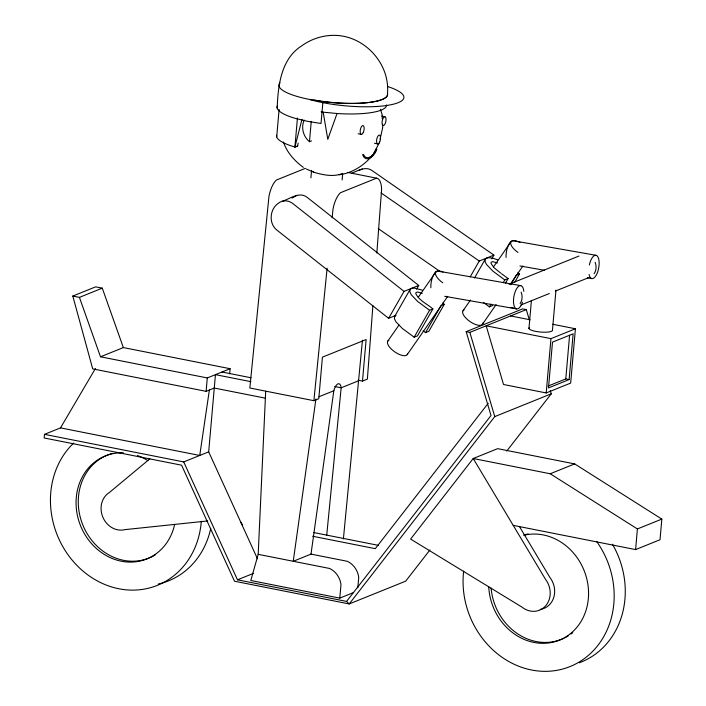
<?xml version="1.0" encoding="UTF-8"?>
<svg xmlns="http://www.w3.org/2000/svg" width="706" height="706" viewBox="0 0 706 706"><rect width="100%" height="100%" fill="white"/><g stroke="black" fill="none" stroke-linecap="round" stroke-linejoin="round"><path stroke-width="1.06" d="M422.559 290.219L414.14 288.039L411.386 288.41L409.921 289.742L394.513 316.676L394.477 318.865L395.854 321.715L402.332 328.466L414.166 337.203L417.475 335.862L432.884 308.928C427.254 303.959 419.285 300.791 415.843 293.74L415.86 292.655L417.493 291.993L422.285 293.281M409.921 289.742L409.886 291.922L411.271 294.773L417.74 301.533L429.575 310.261L432.884 308.928M497.765 259.879L493.176 258.317L489.346 257.699L486.593 258.069L485.137 259.393L485.093 261.582L486.478 264.432L492.947 271.183L504.79 279.92L508.099 278.579L501.613 273.787M353.591 592.546L339.789 598.114L250.798 580.491L258.193 554.334L265.685 391.274M372.892 305.672L367.376 379.113L362.487 381.09L358.216 380.243M376.836 253.057L381.611 189.49A19.309 7.872 -78.8 0 0 376.58 178.159L347.749 172.449M209.373 390.021L199.736 455.458L60.504 427.889L44.487 434.349L44.169 437.976L181.574 465.183L234.498 581.223L349.214 603.939L405.685 581.162L429.945 549.939M230.13 368.717L123.347 347.573L102.264 288.154L95.645 286.848L72.806 296.061L92.707 368.876L206.108 391.336L207.282 377.939L230.13 368.717L229.679 373.871M257.469 558.799L208.685 451.849L215.445 374.648L250.868 381.664M277.167 108.142C278.085 85.664 280.9 58.766 302.009 45.652C311.964 38.451 324.469 34.744 336.753 35.424C365.673 36.941 390.065 64.352 387.479 93.404A54.53 12.823 5 0 1 322.933 101.602L309.484 99.431A54.53 12.823 5 0 1 279.938 82.973M276.708 136.867L279.099 109.501M298.188 143.141L297.376 146.327L294.905 147.007L297.447 117.999M311.487 140.909L309.475 141.721L311.249 121.397M310.905 177.841L311.558 170.375M322.933 101.602L321.018 123.497L307.569 121.326L295.735 118.493A54.53 12.823 5 0 1 277.467 105.644M342.119 179.986L342.675 173.614M339.789 598.114L340.98 584.533A18.93 16.697 68 0 0 329.605 568.471L258.193 554.334M343.398 538.943L362.452 340.186M362.487 381.09L366.123 339.542L322.421 357.165L318.785 398.714L313.888 400.69L249.836 388.009L268.96 196.409A19.309 7.872 -78.8 0 1 276.408 180.039L305.495 168.302M357.81 587.816L358.727 577.376A18.93 16.697 68 0 0 347.352 561.314L310.993 554.113L293.246 561.27L315.917 399.014M528.962 328.484L531.424 300.394M546.197 392.951L550.954 338.642L575.425 328.767L570.677 383.076L546.197 392.951L503.528 384.496L486.16 325.81L550.954 338.642M555.975 290.06L552.48 330.029A11.825 2.78 5 0 1 540.002 331.988A11.825 2.78 5 0 1 529.147 327.769M548.094 386.058L565.78 378.919L569.592 335.324M569.124 379.581L573.131 333.806L552.498 342.136L548.491 387.912L569.124 379.581L565.78 378.919M635.594 549.595L637.394 528.953L550.23 473.761L473.205 458.512L410.61 539.084L522.052 607.16A20.297 17.915 68 0 0 545.87 605.58A20.297 17.915 68 0 0 545.491 579.299L473.205 458.512L497.642 448.654L574.666 463.904L661.831 519.095L660.022 539.737L635.594 549.595L513.209 525.361M326.719 535.183L341.166 387.797A9.116 3.715 -78.8 0 0 337.971 383.852A9.116 3.715 -78.8 0 0 333.823 390.762L310.993 554.113M313.888 400.69L327.116 268.218M332.138 217.854L333.011 209.091A19.309 7.872 -78.8 0 1 340.469 192.72L376.58 178.159M380.075 139.241L382.714 127.495L382.555 124.23M276.673 135.208A53.453 12.567 5 0 0 294.905 147.007L301.965 119.385M386.579 104.956A53.453 12.567 5 0 1 337.053 113.507L327.796 139.338L323.171 112.166L321.142 111.839M342.534 173.429C333.726 177.241 323.048 174.947 314.135 172.352L306.333 169.025M373.456 153.758L379.043 143.309M388.627 318.309L404.035 291.375L418.729 285.445L306.872 197.124C298.903 191.317 289.91 198.977 282.188 201.272C278.499 202.472 275.534 205.137 273.54 208.429C269.683 215.242 270.363 224.94 276.778 229.988L388.627 318.309L395.969 315.353L394.513 316.676M416.602 289.16L418.729 285.445M414.166 337.203L429.575 310.261M423.106 330.814L425.541 332.614L440.95 305.672L444.268 304.33L442.644 303.139M444.268 304.33L428.851 331.273L425.541 332.614M470.214 276.823L479.25 261.026L493.935 255.104L372.291 170.728C365.734 165.751 357.916 170.764 351.526 173.297M474.503 277.979L485.137 259.393M491.808 258.82L493.935 255.104M483.716 302.671L489.373 306.854L490.97 304.074M503.193 282.7L504.79 279.92M505.443 283.23L508.099 278.579M510.844 284.615L516.165 275.331L519.475 273.99L517.86 272.798M514.692 282.356L519.475 273.99M60.504 427.889L95.416 368.506M387.779 341.157L399.005 325.007M418.331 297.191L435.796 272.066M407.203 354.65L447.745 296.335M462.986 310.808L470.47 300.041M493.538 266.85L511.003 241.726M482.419 324.31L496.133 304.568M510.482 283.936L522.952 265.985M488.234 403.267L375.283 548.659L312.634 536.251M44.487 434.349L183.719 461.927L237.481 579.82L346.575 601.415L491.005 415.525L466.181 331.67L522.652 308.893L526.305 309.616L529.429 320.145M550.301 390.665L551.236 393.824L494.765 416.602L349.214 603.939L346.575 601.415M506.758 451.063L551.236 393.824M372.953 154.711C364.561 165.169 352.585 173.023 339.127 174.823M149.875 458.821L109.412 492.488A20.297 17.915 68 0 0 102.829 517.119A20.297 17.915 68 0 0 124.944 529.632L207.714 520.949M292.063 198.068L296.882 195.341M358.957 170.455L362.293 168.955M294.905 147.007L297.914 145.798M72.806 296.061L79.425 297.376L102.264 288.154M79.425 297.376L100.499 356.795L123.347 347.573M206.108 391.336L214.271 388.044L265.518 398.193M509.061 284.253L578.991 256.04M489.373 306.854L492.682 305.521M520.957 304.966L549.339 293.519M555.419 291.066L588.866 277.573M466.181 331.67L469.843 332.394L526.305 309.616M319.033 396.728L333.823 390.762M358.913 380.64L341.166 387.797L334.75 386.526M183.719 461.927L208.685 451.849M237.481 579.82L253.463 573.369M550.23 473.761L574.666 463.904M637.394 528.953L661.831 519.095M282.188 201.272L285.683 200.804L289.089 201.413L292.187 203.046L404.035 291.375M323.171 112.166L337.053 113.507M596.014 255.298L513.35 240.781A11.825 4.88 -80 0 0 506.07 257.416M519.898 265.95L544.591 270.292M587.533 277.829L591.831 278.579M520.807 285.639L438.144 271.13A11.825 4.88 -80 0 0 430.863 287.757M444.692 296.299L516.615 308.928M381.752 116.111L384.911 116.737A4.483 1.827 -78.8 0 1 385.158 123.656A4.483 1.827 -78.8 0 1 382.052 123.029A4.483 1.827 -78.8 0 1 384.911 116.737M358.118 133.743L361.287 134.369M374.515 143.283L377.675 143.909M510.641 315.935L530.074 319.792M552.754 324.275L575.425 328.767M221.966 372.009L250.957 377.754M100.499 356.795L207.282 377.939M313.764 532.553L378.566 545.385M497.492 262.941L492.7 261.652L491.067 262.305L491.049 263.4L493.847 267.556L500.801 273.187M314.135 172.352L312.334 171.337M381.037 192.906L479.25 261.026M378.231 228.594L440.412 271.722M303.342 167.357C294.614 160.986 286.857 152.434 283.468 142.03M240.684 522.008L242.414 524.77M519.439 526.544L549.93 577.499A20.297 17.915 68 0 1 540.24 609.41M380.402 109.289L382.096 114.451L382.299 118.793M469.843 332.394L494.765 416.602M387.523 86.503A56.754 13.343 5 0 1 388.265 105.238A56.754 13.343 5 0 1 309.484 99.431M387.373 93.527A53.453 12.567 5 0 1 313.835 99.987M309.475 141.721A16.909 14.914 68 0 1 304.198 120.117M174.611 524.558A55.509 48.979 68 0 1 119.155 560.74A55.509 48.979 68 0 1 76.098 500.351A55.509 48.979 68 0 1 123.479 452.855M137.449 455.564A55.509 48.979 68 0 1 147.872 460.594M155.338 554.854A55.509 48.979 68 0 1 83.326 526.173A55.509 48.979 68 0 1 111.857 453.579M210.75 528.353A83.979 74.095 68 0 1 158.223 584.056M201.307 521.24A83.979 74.095 68 0 1 93.536 578.743A83.979 74.095 68 0 1 73.759 442.997M612.42 544.211A83.979 74.095 68 0 1 579.264 662.802M523.878 535.272A55.509 48.979 68 0 1 587.392 581.612A55.509 48.979 68 0 1 545.279 643.272A55.509 48.979 68 0 1 488.737 586.73M563.644 638.392A55.509 48.979 68 0 1 491.102 588.045M524.028 534.927A55.509 48.979 68 0 1 528.203 533.921M572.734 632.717A55.509 48.979 68 0 1 571.022 634.032M568.339 635.841A55.509 48.979 68 0 1 564.597 637.933M596.552 541.325A83.979 74.095 68 0 1 559.832 669.738A83.979 74.095 68 0 1 463.674 571.083M595.123 262.279A11.825 10.44 68 0 1 594.125 273.734M513.236 307.648A11.825 10.44 68 0 1 510.456 307.498M521.143 292.134A11.825 10.44 68 0 1 520.137 303.589M517.975 252.439A11.825 4.818 34.8 0 1 510.676 242.52A11.825 4.818 34.8 0 1 519.978 242.44M589.342 264.971A11.825 4.88 -80 0 1 597.417 256.19A11.825 4.88 -80 0 1 596.897 273.875A11.825 4.88 -80 0 1 589.06 274.493M482.798 323.048A11.825 4.818 34.8 0 1 469.958 321.521A11.825 4.818 34.8 0 1 464.027 310.013M442.768 282.779A11.825 4.818 34.8 0 1 435.417 273.328A11.825 4.818 34.8 0 1 443.024 272.013M407.583 353.388A11.825 4.818 34.8 0 1 394.751 351.862A11.825 4.818 34.8 0 1 388.812 340.354M522.493 302.168A11.825 4.88 -80 0 1 514.418 306.686A11.825 4.88 -80 0 1 516.668 288.595A11.825 4.88 -80 0 1 523.834 291.393M376.051 149.293C374.701 154.42 366.855 162.159 363.413 154.385L362.61 154.711C366.237 164.224 375.513 155.011 376.854 148.966L376.051 149.293M363.281 132.481A4.483 1.827 -78.8 0 0 363.034 125.562A4.483 1.827 -78.8 0 0 360.175 131.854A4.483 1.827 -78.8 0 0 363.281 132.481M379.669 142.021A4.483 1.827 -78.8 0 0 379.431 135.111A4.483 1.827 -78.8 0 0 376.563 141.394A4.483 1.827 -78.8 0 0 379.669 142.021"/></g></svg>
